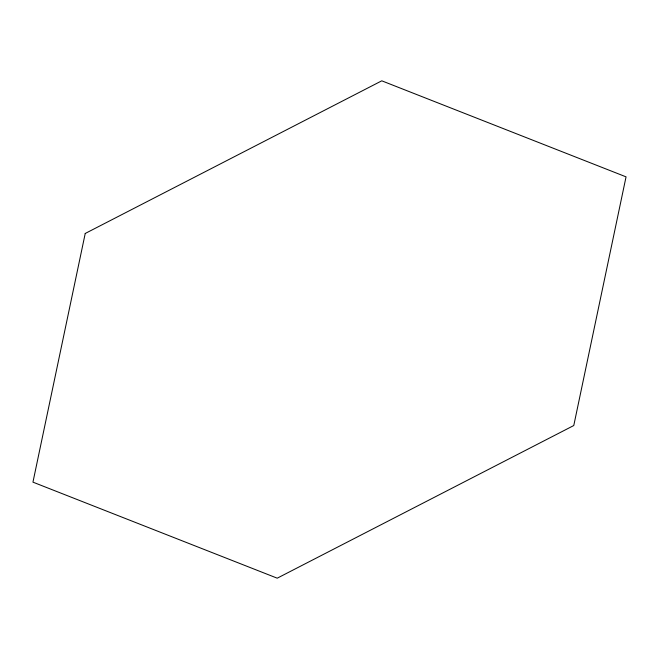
<?xml version="1.0" encoding="UTF-8"?>
<svg xmlns="http://www.w3.org/2000/svg" width="659" height="659" viewBox="0 0 659 659"><rect width="100%" height="100%" fill="white"/><g stroke="black" fill="none" stroke-linecap="round" stroke-linejoin="round"><path stroke-width="0.99" d="M85.225 233.467L32.95 482.149L277.225 578.182L573.775 425.533L626.05 176.851L381.775 80.818L85.225 233.467"/></g></svg>
